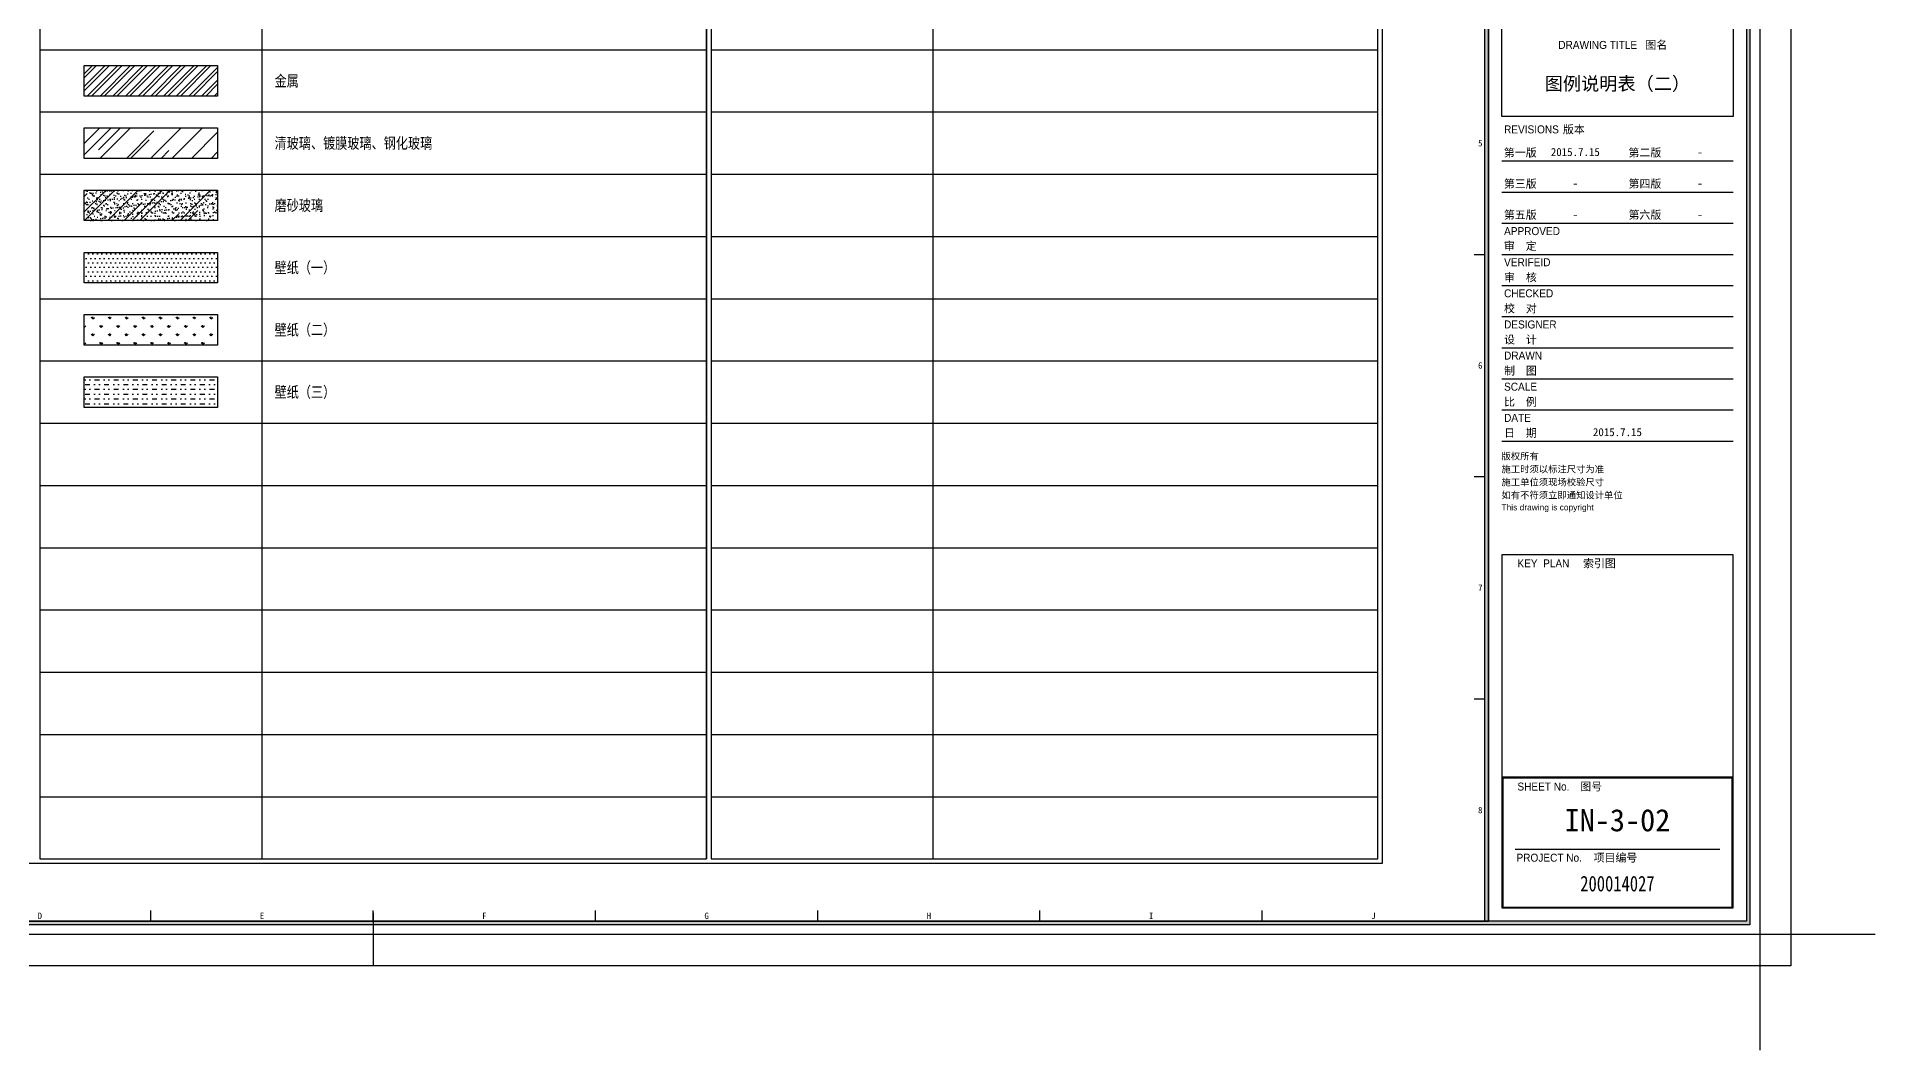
# Model space of a CAD drawing. Header units: millimetres. Extents: x -114775 to 228300, y -175499 to 108657.
# Drawn here: x -101548.6 to -101135, y -112529.9 to -112301.9 of the extents above; entities that cross this region are included whole.
import ezdxf
from ezdxf.enums import TextEntityAlignment as Align

# ---------------------------------------------------------------- set-up
doc = ezdxf.new("R2010")
doc.units = ezdxf.units.MM
doc.header["$LTSCALE"] = 1000
doc.layers.add('DEFPOINTS(视图框)', color=251, linetype='CONTINUOUS', plot=False)
for name, color, linetype in [('E-立面填充', 250, 'CONTINUOUS'), ('W-图框', 251, 'CONTINUOUS'), ('W-文字', 35, 'CONTINUOUS')]:
    doc.layers.add(name, color=color, linetype=linetype)
doc.styles.add('A2图框$0$WMF-Arial0', font='arial.ttf')
doc.styles.add('A2图框$0$WMF-黑体0', font='simhei.ttf')
doc.styles.add('A2图框$0$ZZ', font='simhei.ttf')
doc.styles.add('NAME-1', font='simhei.ttf')
doc.styles.add('WORD-1', font='', dxfattribs={"width": 0.7})
doc.styles.add('WORD-2', font='simhei.ttf')
doc.styles.add('WORD-3', font='')
doc.styles.add('黑体', font='simhei.ttf')
doc.styles.get('WORD-1').set_extended_font_data('FangSong_GB2312')
doc.styles.get('WORD-3').set_extended_font_data('SimSun')

# ---------------------------------------------------------------- blocks, each defined once
blk = doc.blocks.new('A2')
at = {"layer": 'DEFPOINTS(视图框)', "color": 1, "ltscale": 0.5}
blk.add_lwpolyline([(26, 0), (0, 0), (0, -26)], dxfattribs=at)
at = {"layer": 'W-图框', "color": 35, "lineweight": 0, "style": 'NAME-1'}
for tag, height, p in [('目录（一）', 3, (-32, 191.44)), ('1:100', 1.8, (-32, 120))]:
    blk.add_attdef(tag, text='', height=height, dxfattribs=at).set_placement(p, align=Align.MIDDLE)
at = {"layer": 'W-图框', "color": 35, "style": 'NAME-1'}
blk.add_attdef('IN-1-01', text='', height=5, dxfattribs=at).set_placement((-32, 25.7), align=Align.MIDDLE)
blk = doc.blocks.new('A2 图框')
at = {"layer": 'W-图框', "ltscale": 0.5}
h = blk.add_hatch(color=161, dxfattribs=at)
h.paths.add_polyline_path([(-562, 403), (-3, 403), (-3, 3), (-562, 3)], flags=16)
h.paths.add_polyline_path([(-562.8, 403.8), (-2.2, 403.8), (-2.2, 2.2), (-562.8, 2.2)])
at = {"layer": 'W-图框', "linetype": 'ByBlock'}
blk.add_hatch(color=161, dxfattribs=at).paths.add_polyline_path([(-61.8, 403), (-61, 403), (-61, 3), (-61.8, 3)])
h = blk.add_hatch(color=161, dxfattribs=at)
h.paths.add_polyline_path([(-57.8, 6.2), (-6.2, 6.2), (-6.2, 35.2), (-57.8, 35.2)], flags=16)
h.paths.add_polyline_path([(-58, 6), (-6, 6), (-6, 35.4), (-58, 35.4)])
at = {"layer": 'W-图框', "linetype": 'ByBlock', "ltscale": 0.01}
for p, q in [((-58, 174), (-6, 174)), ((-58, 167), (-6, 167)), ((-58, 160), (-6, 160)), ((-58, 153), (-6, 153)), ((-58, 146), (-6, 146)), ((-58, 139), (-6, 139)), ((-58, 132), (-6, 132)), ((-58, 125), (-6, 125)), ((-58, 118), (-6, 118)), ((-58, 111), (-6, 111)), ((-55, 19.2), (-9, 19.2))]:
    blk.add_line(p, q, dxfattribs=at)
at = {"layer": 'W-图框', "color": 7}
for p, q in [((-64.2, 153), (-61.8, 153)), ((-64.2, 103), (-61.8, 103)), ((-64.2, 53), (-61.8, 53)), ((-361.9, 3), (-361.9, 5.4)), ((-311.9, 3), (-311.9, 5.4)), ((-311.9, 4.9), (-311.9, -7)), ((-261.9, 3), (-261.9, 5.4)), ((-211.9, 3), (-211.9, 5.4)), ((-161.9, 3), (-161.9, 5.4)), ((-111.9, 3), (-111.9, 5.4))]:
    blk.add_line(p, q, dxfattribs=at)
at = {"layer": 'W-图框', "color": 251, "ltscale": 0.01}
for points in [[(-587, 413), (7, 413), (7, -7), (-587, -7)], [(-580, 406), (0, 406), (0, 0), (-580, 0)]]:
    blk.add_lwpolyline(points, close=True, dxfattribs=at)
at = {"layer": 'W-图框', "color": 161, "ltscale": 0.5}
for points in [[(-562.8, 403.8), (-2.2, 403.8), (-2.2, 2.2), (-562.8, 2.2)], [(-562, 403), (-3, 403), (-3, 3), (-562, 3)]]:
    blk.add_lwpolyline(points, close=True, dxfattribs=at)
at = {"layer": 'W-图框', "color": 161, "linetype": 'ByBlock'}
for points in [[(-562, 403), (-562, 3), (-61, 3), (-61, 403)], [(-61.8, 403), (-61, 403), (-61, 3), (-61.8, 3)], [(-3, 3), (-61, 3), (-61, 403), (-3, 403)], [(-3, 3), (-61, 3), (-61, 403), (-3, 403)], [(-58, 295), (-6, 295), (-6, 184), (-58, 184)], [(-58, 35.4), (-6, 35.4), (-6, 85.4), (-58, 85.4)], [(-58, 6), (-6, 6), (-6, 35.4), (-58, 35.4)], [(-57.8, 6.2), (-6.2, 6.2), (-6.2, 35.2), (-57.8, 35.2)]]:
    blk.add_lwpolyline(points, close=True, dxfattribs=at)
at = {"layer": 'W-图框', "color": 1, "ltscale": 0.01}
blk.add_lwpolyline([(26, 0), (0, 0), (0, -26)], dxfattribs=at)
at = {"layer": 'W-图框', "lineweight": 0, "style": 'A2图框$0$WMF-Arial0', "width": 0.9}
for s, p in [('DRAWING TITLE    ', (-45.3, 199.2)), ('REVISIONS  ', (-57.5, 180.2)), ('APPROVED', (-57.5, 157.33)), ('VERIFEID', (-57.5, 150.33)), ('CHECKED', (-57.5, 143.33)), ('DESIGNER', (-57.5, 136.33)), ('DRAWN', (-57.5, 129.33)), ('SCALE  ', (-57.5, 122.33)), ('DATE  ', (-57.5, 115.33)), ('KEY  PLAN', (-54.5, 82.6)), ('SHEET No.', (-54.5, 32.4)), ('PROJECT No.', (-54.7, 16.4))]:
    blk.add_text(s, height=1.8, dxfattribs=at).set_placement(p)
at = {"layer": 'W-图框', "lineweight": 0}
for s, height, style, p in [('                图名', 1.8, 'A2图框$0$WMF-黑体0', (-45.3, 199.2)), ('            版本', 1.8, '黑体', (-58.96, 180.2)), ('第一版', 1.8, '黑体', (-57.54, 174.98)), ('第二版', 1.8, '黑体', (-29.5, 174.98)), ('第三版', 1.8, '黑体', (-57.54, 167.98)), ('第四版', 1.8, '黑体', (-29.5, 167.98)), ('第五版', 1.8, '黑体', (-57.54, 160.98)), ('第六版', 1.8, '黑体', (-29.5, 160.98)), ('审  定', 1.8, '黑体', (-57.54, 153.98)), ('审  核', 1.8, '黑体', (-57.5, 146.92)), ('校  对', 1.8, '黑体', (-57.5, 139.92)), ('设  计', 1.8, '黑体', (-57.5, 132.92)), ('制  图', 1.8, '黑体', (-57.5, 125.92)), ('比  例', 1.8, '黑体', (-57.5, 118.92)), ('日  期', 1.8, '黑体', (-57.5, 111.92)), ('版权所有', 1.499, 'A2图框$0$WMF-黑体0', (-58.08, 106.85)), ('施工时须以标注尺寸为准', 1.4986, 'A2图框$0$WMF-黑体0', (-58.08, 103.93)), ('施工单位须现场校验尺寸', 1.4986, 'A2图框$0$WMF-黑体0', (-58.08, 101.01)), ('如有不符须立即通知设计单位', 1.4986, 'A2图框$0$WMF-黑体0', (-58.08, 98.09)), ('This drawing is copyright', 1.3487, 'A2图框$0$WMF-Arial0', (-58.08, 95.42)), ('           索引图', 1.8, 'A2图框$0$WMF-黑体0', (-53.2, 82.6)), ('           图号', 1.8, 'A2图框$0$WMF-黑体0', (-53.82, 32.4)), ('              项目编号', 1.8, 'A2图框$0$WMF-黑体0', (-54.49, 16.4))]:
    blk.add_text(s, height=height, dxfattribs=dict(at, style=style)).set_placement(p)
at = {"layer": 'W-图框', "lineweight": 0, "ltscale": 150, "style": 'A2图框$0$ZZ'}
for s, p in [('5', (-62.86, 178)), ('6', (-62.86, 128)), ('7', (-62.86, 78)), ('8', (-62.86, 28)), ('D', (-386.9, 4.22)), ('E', (-336.9, 4.22)), ('F', (-286.9, 4.22)), ('G', (-236.9, 4.22)), ('H', (-186.9, 4.22)), ('I', (-136.9, 4.22)), ('J', (-86.9, 4.22))]:
    blk.add_text(s, height=1.45, dxfattribs=at).set_placement(p, align=Align.MIDDLE)
at = {"layer": 'W-图框', "color": 35, "lineweight": 0, "style": 'WORD-3', "width": 0.65}
blk.add_attdef('建设单位', text='', height=3, dxfattribs=at).set_placement((-32, 300.49), align=Align.MIDDLE)
at = {"layer": 'W-图框', "color": 35, "ltscale": 1000, "style": 'WORD-2'}
for tag, height, width, p in [('项目名称英文翻译', 3.5, 0.8, (-21.14, 246.28)), ('项目名称', 7, 0.7, (-41.38, 246.28)), ('项目名称', 7, 0.7, (-30.73, 246.28))]:
    blk.add_attdef(tag, text='', height=height, rotation=90, dxfattribs=dict(at, width=width)).set_placement(p, align=Align.MIDDLE)
at = {"layer": 'W-图框', "color": 35, "lineweight": 0, "style": 'WORD-2'}
for tag, p in [('2013.01.01', (-41.46, 176)), ('2013.03.01', (-13.42, 176)), ('2013.05.01', (-41.46, 169)), ('2013.06.01', (-13.42, 169)), ('2013.08.01', (-41.46, 162)), ('2013.09.01', (-13.42, 162)), ('2013.09.01', (-32, 113))]:
    blk.add_attdef(tag, text='', height=1.8, dxfattribs=at).set_placement(p, align=Align.MIDDLE)
at = {"layer": 'W-图框', "color": 35, "ltscale": 1000, "style": 'WORD-2', "width": 0.78}
blk.add_attdef('FS2011000', text='', height=3.5, dxfattribs=at).set_placement((-32, 11.45), align=Align.MIDDLE)

msp = doc.modelspace()

# ---------------------------------------------------------------- hatches: boundary and pattern name
at = {"layer": 'E-立面填充', "ltscale": 1000}
h = msp.add_hatch(dxfattribs=at)
h.set_pattern_fill('ANSI32', color=250, scale=0.212091, style=0)
h.set_pattern_definition([(45, (-106640.3846, -112564.5147), (-1.42847135, 1.42847135), []), (45, (-106639.4323, -112564.5147), (-1.42847135, 1.42847135), [])])
h.paths.add_polyline_path([(-101537.89, -112308.42), (-101507.89, -112308.42), (-101507.89, -112315.28), (-101537.89, -112315.28)])
h = msp.add_hatch(dxfattribs=at)
h.set_pattern_fill('AR-RROOF', color=250, scale=0.2856, angle=45, style=0)
h.set_pattern_definition([(45, (-101833.108, -112767.336), (6.15543, 16.41447), [108.8136, -14.5085, 36.2712, -7.2542]), (45, (-101828.851, -112757.949), (-11.95179, 1.69274), [21.7627, -2.3939, 43.52544, -5.4407]), (45, (-101834.9036, -112760.411), (23.236736, 30.110296), [58.03392, -10.15594, 29.01696, -7.25424])])
h.paths.add_polyline_path([(-101537.89, -112329.28), (-101507.89, -112329.28), (-101507.89, -112322.42), (-101537.89, -112322.42)])
at = {"layer": 'E-立面填充'}
h = msp.add_hatch(dxfattribs=at)
h.set_pattern_fill('AR-RROOF', color=256, scale=0.3, angle=45, style=0)
h.set_pattern_definition([(45, (-101537.894, -112343.276), (6.4658, 17.242), [114.3, -15.24, 38.1, -7.62]), (45, (-101533.422, -112333.415), (-12.5544, 1.778), [22.86, -2.5146, 45.72, -5.715]), (45, (-101539.78, -112336.0017), (24.4083, 31.6285), [60.96, -10.668, 30.48, -7.62])])
h.paths.add_polyline_path([(-101537.89, -112336.42), (-101507.89, -112336.42), (-101507.89, -112343.28), (-101537.89, -112343.28)])
h = msp.add_hatch(dxfattribs=at)
h.set_pattern_fill('AR-SAND', color=256, scale=0.03, style=0)
h.set_pattern_definition([(37.5, (-101537.894, -112343.2757), (-0.048, 1.46824), [0, -1.15824, 0, -1.2954, 0, -1.23825]), (7.5, (-101537.894, -112343.2757), (1.34857, 2.15048), [0, -0.62484, 0, -1.04394, 0, -0.40005]), (327.5, (-101538.8312, -112343.2757), (2.372977, 0.00431), [0, -0.381, 0, -1.3716, 0, -1.7907]), (317.5, (-101538.8312, -112343.2757), (2.29067, 0.66879), [0, -0.1905, 0, -0.89916, 0, -1.0287])])
h.paths.add_polyline_path([(-101537.89, -112336.42), (-101507.89, -112336.42), (-101507.89, -112343.28), (-101537.89, -112343.28)])
at = {"layer": 'E-立面填充', "ltscale": 1000}
h = msp.add_hatch(dxfattribs=at)
h.set_pattern_fill('DOTS', color=250, scale=0.636272, style=0)
h.set_pattern_definition([(0, (-106640.3846, -112541.665), (0.50504089, 1.01008178), [0, -1.01008178])])
h.paths.add_polyline_path([(-101537.89, -112350.42), (-101507.89, -112350.42), (-101507.89, -112357.28), (-101537.89, -112357.28)])
h = msp.add_hatch(dxfattribs=at)
h.set_pattern_fill('GRASS', color=250, scale=0.106045, style=0)
h.set_pattern_definition([(90, (-106640.3846, -112548.2394), (-1.9046272, 1.9046272), [0.5050409, -3.3042134]), (45, (-106640.3846, -112548.2394), (-1.9046285, 1.9046285), [0.5050409, -2.1885105]), (135, (-106640.3846, -112548.2394), (-1.9046285, -1.9046285), [0.5050409, -2.1885105])])
h.paths.add_polyline_path([(-101537.89, -112364.42), (-101507.89, -112364.42), (-101507.89, -112371.28), (-101537.89, -112371.28)])
h = msp.add_hatch(dxfattribs=at)
h.set_pattern_fill('MUDST', color=250, scale=0.169673, style=0)
h.set_pattern_definition([(0, (-106640.3846, -112550.3793), (2.15484112, 1.07742056), [1.07742056, -1.07742056, 0, -1.07742056, 0, -1.07742056])])
h.paths.add_polyline_path([(-101537.89, -112378.42), (-101507.89, -112378.42), (-101507.89, -112385.28), (-101537.89, -112385.28)])

# ---------------------------------------------------------------- linework, layer by layer
at = {"layer": 'E-立面填充', "color": 142, "ltscale": 1000}
for points in [[(-101537.89, -112308.42), (-101507.89, -112308.42), (-101507.89, -112315.28), (-101537.89, -112315.28)], [(-101537.89, -112322.42), (-101507.89, -112322.42), (-101507.89, -112329.28), (-101537.89, -112329.28)], [(-101537.89, -112336.42), (-101507.89, -112336.42), (-101507.89, -112343.28), (-101537.89, -112343.28)], [(-101537.89, -112350.42), (-101507.89, -112350.42), (-101507.89, -112357.28), (-101537.89, -112357.28)], [(-101537.89, -112364.42), (-101507.89, -112364.42), (-101507.89, -112371.28), (-101537.89, -112371.28)], [(-101537.89, -112378.42), (-101507.89, -112378.42), (-101507.89, -112385.28), (-101537.89, -112385.28)]]:
    msp.add_lwpolyline(points, close=True, dxfattribs=at)
at = {"layer": 'W-图框', "color": 146}
msp.add_line((-101397.89, -112138.85), (-101397.89, -112486.85), dxfattribs=at)
at = {"layer": 'W-图框', "color": 146, "linetype": 'ByBlock'}
for p, q in [((-101497.89, -112486.85), (-101497.89, -112164.85)), ((-101346.89, -112486.85), (-101346.89, -112164.85))]:
    msp.add_line(p, q, dxfattribs=at)
at = {"layer": 'W-图框', "color": 251, "linetype": 'ByBlock'}
for p, q in [((-101547.89, -112304.85), (-101397.89, -112304.85)), ((-101396.89, -112304.85), (-101246.89, -112304.85)), ((-101547.89, -112318.85), (-101397.89, -112318.85)), ((-101396.89, -112318.85), (-101246.89, -112318.85)), ((-101547.89, -112332.85), (-101397.89, -112332.85)), ((-101396.89, -112332.85), (-101246.89, -112332.85)), ((-101547.89, -112346.85), (-101397.89, -112346.85)), ((-101396.89, -112346.85), (-101246.89, -112346.85)), ((-101547.89, -112360.85), (-101397.89, -112360.85)), ((-101396.89, -112360.85), (-101246.89, -112360.85)), ((-101547.89, -112374.85), (-101397.89, -112374.85)), ((-101396.89, -112374.85), (-101246.89, -112374.85)), ((-101547.89, -112388.85), (-101397.89, -112388.85)), ((-101396.89, -112388.85), (-101246.89, -112388.85)), ((-101547.89, -112402.85), (-101397.89, -112402.85)), ((-101396.89, -112402.85), (-101246.89, -112402.85)), ((-101547.89, -112416.85), (-101397.89, -112416.85)), ((-101396.89, -112416.85), (-101246.89, -112416.85)), ((-101547.89, -112430.85), (-101397.89, -112430.85)), ((-101396.89, -112430.85), (-101246.89, -112430.85)), ((-101547.89, -112444.85), (-101397.89, -112444.85)), ((-101396.89, -112444.85), (-101246.89, -112444.85)), ((-101547.89, -112458.85), (-101397.89, -112458.85)), ((-101396.89, -112458.85), (-101246.89, -112458.85)), ((-101547.89, -112472.85), (-101397.89, -112472.85)), ((-101396.89, -112472.85), (-101246.89, -112472.85))]:
    msp.add_line(p, q, dxfattribs=at)
at = {"layer": 'W-图框', "color": 44, "ltscale": 20}
msp.add_lwpolyline([(-101699.89, -112137.85), (-101245.89, -112137.85), (-101245.89, -112487.85), (-101699.89, -112487.85)], close=True, dxfattribs=at)
at = {"layer": 'W-图框', "color": 146}
for points in [[(-101397.89, -112138.85), (-101547.89, -112138.85), (-101547.89, -112486.85), (-101397.89, -112486.85)], [(-101246.89, -112138.85), (-101396.89, -112138.85), (-101396.89, -112486.85), (-101246.89, -112486.85)]]:
    msp.add_lwpolyline(points, close=True, dxfattribs=at)

# ---------------------------------------------------------------- block references
at = {"layer": 'W-图框'}
ref = msp.add_blockref('A2 图框', (-101160.99, -112503.87), dxfattribs=at)
ref.add_attrib('2013.01.01', '2015.7.15', dxfattribs={"color": 35, "lineweight": 0, "height": 1.8, "style": 'WORD-2'}).set_placement((-101202.46, -112327.87), align=Align.MIDDLE)
ref.add_attrib('2013.03.01', '-', dxfattribs={"color": 35, "lineweight": 0, "height": 1.8, "style": 'WORD-2'}).set_placement((-101174.42, -112327.87), align=Align.MIDDLE)
ref.add_attrib('2013.05.01', '-', dxfattribs={"color": 35, "lineweight": 0, "height": 1.8, "style": 'WORD-2'}).set_placement((-101202.46, -112334.87), align=Align.MIDDLE)
ref.add_attrib('2013.06.01', '-', dxfattribs={"color": 35, "lineweight": 0, "height": 1.8, "style": 'WORD-2'}).set_placement((-101174.42, -112334.87), align=Align.MIDDLE)
ref.add_attrib('2013.08.01', '-', dxfattribs={"color": 35, "lineweight": 0, "height": 1.8, "style": 'WORD-2'}).set_placement((-101202.46, -112341.87), align=Align.MIDDLE)
ref.add_attrib('2013.09.01', '-', dxfattribs={"color": 35, "lineweight": 0, "height": 1.8, "style": 'WORD-2'}).set_placement((-101174.42, -112341.87), align=Align.MIDDLE)
ref.add_attrib('2013.09.01', '2015.7.15', dxfattribs={"color": 35, "lineweight": 0, "height": 1.8, "style": 'WORD-2'}).set_placement((-101192.99, -112390.87), align=Align.MIDDLE)
ref.add_attrib('FS2011000', '200014027', dxfattribs={"color": 35, "ltscale": 1000, "height": 3.5, "style": 'WORD-2', "width": 0.78}).set_placement((-101192.99, -112492.42), align=Align.MIDDLE)
ref = msp.add_blockref('A2', (-101160.99, -112503.87), dxfattribs=at)
ref.add_attrib('目录（一）', '图例说明表（二）', dxfattribs={"color": 35, "lineweight": 0, "height": 3, "style": 'NAME-1'}).set_placement((-101192.99, -112312.43), align=Align.MIDDLE)
ref.add_attrib('IN-1-01', 'IN-3-02', dxfattribs={"color": 35, "height": 5, "style": 'NAME-1'}).set_placement((-101192.99, -112478.17), align=Align.MIDDLE)

# ---------------------------------------------------------------- texts
at = {"layer": 'W-文字', "color": 35, "linetype": 'ByBlock', "lineweight": 0, "ltscale": 0.01, "style": 'WORD-1', "width": 0.8}
for s, p in [('金属', (-101495.08, -112311.85)), ('清玻璃、镀膜玻璃、钢化玻璃', (-101495.08, -112325.85)), ('磨砂玻璃', (-101495.08, -112339.85)), ('壁纸（一）', (-101495.08, -112353.85)), ('壁纸（二）', (-101495.08, -112367.85)), ('壁纸（三）', (-101495.08, -112381.85))]:
    msp.add_text(s, height=2.5, dxfattribs=at).set_placement(p, align=Align.MIDDLE_LEFT)

doc.saveas('drawing.dxf')
